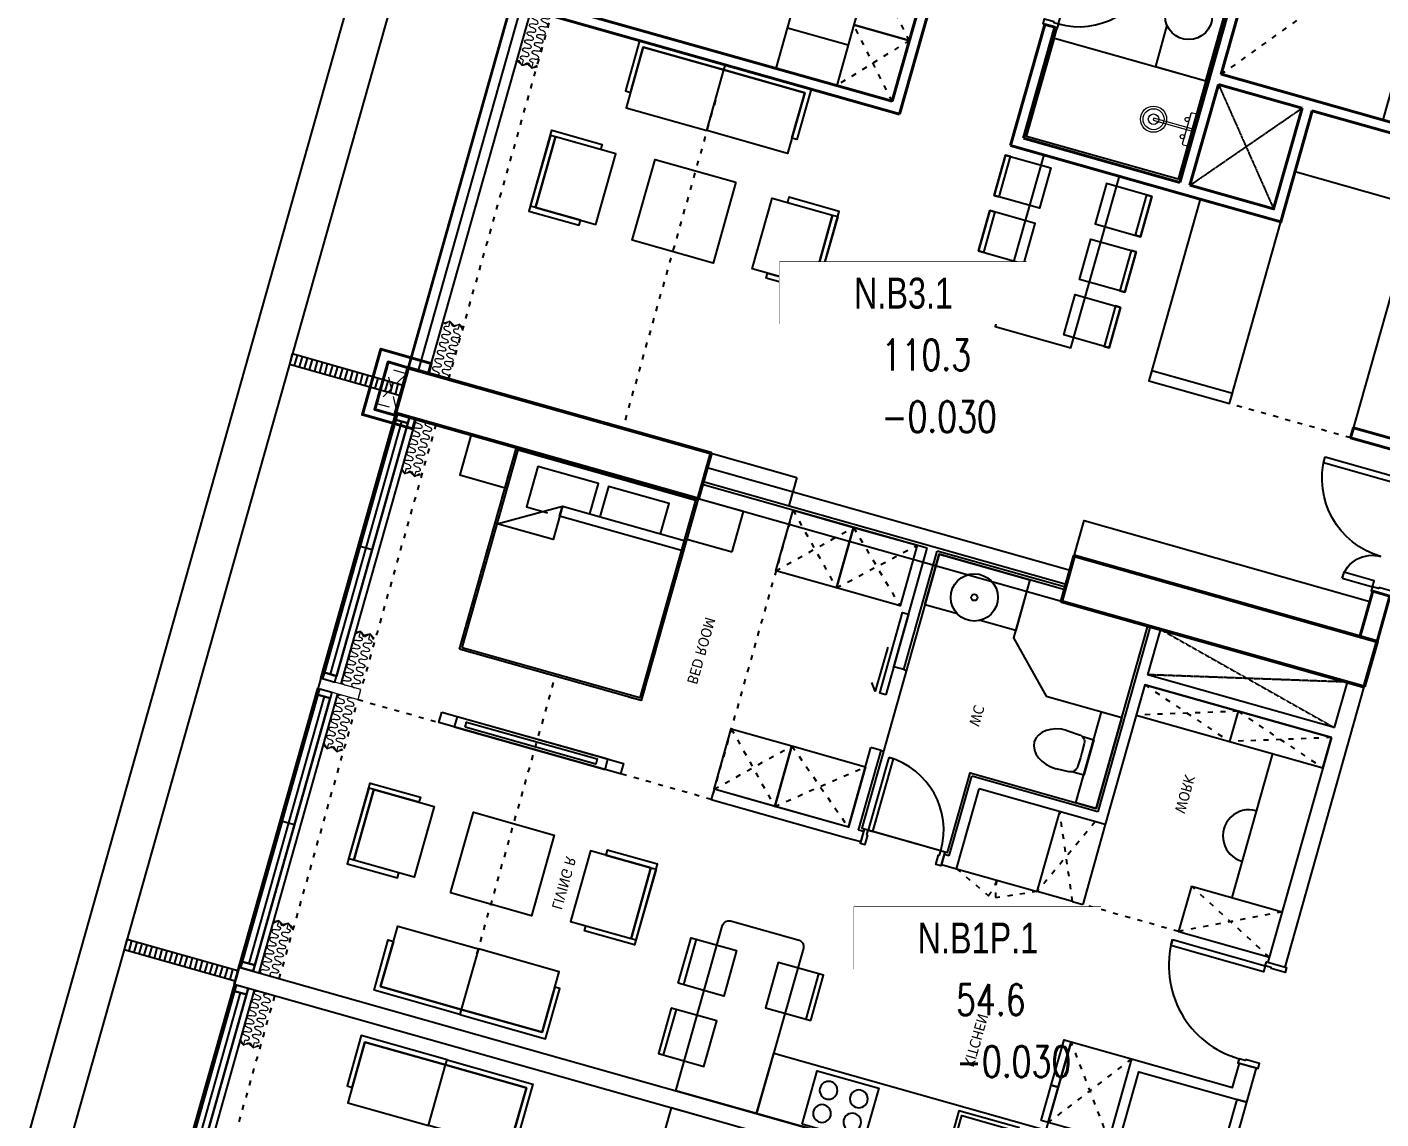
# Model space of a CAD drawing. Header units: millimetres. Extents: x -361679452 to 361242511, y -278557090 to 278849308.
# Drawn here: x -47160 to -34249, y 141541 to 151950 of the extents above; entities that cross this region are included whole.
import ezdxf
from ezdxf.enums import TextEntityAlignment as Align
from ezdxf.xclip import XClip

# ---------------------------------------------------------------- set-up
doc = ezdxf.new("R2010")
doc.units = ezdxf.units.MM
doc.header["$MEASUREMENT"] = 0
doc.header["$XCLIPFRAME"] = 0
doc.set_wipeout_variables(frame=1)
for name, pattern in [('220126_HDN_HBA typical plan$0$HIDDEN', [0.375, 0.25, -0.125]), ('ACAD_ISO03W100', [30, 12, -18]), ('HIDDEN', [0.375, 0.25, -0.125]), ('Xref_ST_MBDV Cot vach 30.7.2022$0$HIDDEN', [0.375, 0.25, -0.125])]:
    doc.linetypes.add(name, pattern=pattern)
for name, color, linetype in [('1VinaPVC-Text', 9, 'Continuous'), ('A-_FURN----_E-_N', 251, 'Continuous'), ('A-ANNO-ROOM', 50, 'Continuous'), ('A-WALL-FNSH', 11, 'Continuous'), ('IDEA - dim', 251, 'Continuous'), ('KT-Khuat', 9, 'HIDDEN'), ('KT-Net manh', 139, 'Continuous'), ('KT-Tuong', 1, 'Continuous'), ('Xref_NT1+NT2_MBDV Cot vach_220729$0$ccu12-Thay', 7, 'Continuous'), ('Xref_ST_MBDV Cot vach 30.7.2022$0$KT-Khuat', 9, 'Xref_ST_MBDV Cot vach 30.7.2022$0$HIDDEN')]:
    doc.layers.add(name, color=color, linetype=linetype)
for name, color, linetype, lineweight in [('A-NoiThat', 39, 'Continuous', 13), ('CIC36 net manh', 8, 'Continuous', 9), ('HBA-Partition', 4, 'Continuous', 13), ('KT-Chuviet', 255, 'Continuous', 15), ('KT-lomo nuoc', 3, 'HIDDEN', 5), ('KT-Net cat', 1, 'Continuous', 40), ('KT-Net cot', 2, 'Continuous', 50), ('KT-Net thay', 7, 'Continuous', 15), ('KT-Net truc', 18, 'Continuous', 15)]:
    doc.layers.add(name, color=color, linetype=linetype, lineweight=lineweight)
doc.styles.add('220126_HDN_HBA typical plan$0$211210_HDN_HBA_TYPICAL PLAN CORE OPT 1$0$HBA-Text', font='GOTHIC.TTF')
doc.styles.add('font unicode ccu', font='arial.ttf')
doc.styles.add('ROMANS', font='ROMANS.SHX')
doc.styles.add('Tahoma', font='tahoma.ttf')

# ---------------------------------------------------------------- blocks, each defined once
blk = doc.blocks.new('dc')
for points in [[(-1100, -40), (-1110, -40), (-1110, -100), (-1150, -100), (-1150, 100), (-1100, 100)], [(-50, -40), (-40, -40), (-40, -100), (0, -100), (0, 100), (-50, 100)], [(-1109.999999999985, -400), (-1109.999999999985, -100), (-1049.999999999985, -100), (-1049.999999999985, -400)], [(-39.99999999998545, -869.9999999999709), (-39.99999999998545, -99.9999999999709), (-99.99999999998545, -99.9999999999709), (-99.99999999998545, -869.9999999999709)]]:
    blk.add_lwpolyline(points, close=True)
for centre, radius, start, end in [((-1110.000000000029, -99.9999999999709), 300.0000000000291, 270, 0), ((-40.0000000000291, -100.0000000000873), 769.9999999999345, 180, 270)]:
    blk.add_arc(centre, radius, start, end)
blk = doc.blocks.new('d800')
blk.add_line((760, 70), (40, 70))
for points in [[(40, 790), (40, 70), (85, 70), (85, 790)], [(50, 25), (40, 25), (40, 70), (0, 70), (0, -70), (50, -70)], [(750, 25), (760, 25), (760, 70), (800, 70), (800, -70), (750, -70)]]:
    blk.add_lwpolyline(points, close=True)
blk.add_arc((40, 70), 720, 0, 90)
blk = doc.blocks.new('A$C2A980E36')
at = {"ltscale": 0.5}
blk.add_lwpolyline([(-10, 0), (10, 0), (10, 400), (-10, 400)], close=True, dxfattribs=at)
blk.add_lwpolyline([(160, 60), (160, 30, -0.4142135623730916), (150, 20), (-150, 20, -0.4142135623730987), (-160, 30), (-160, 60.00000000000728, -0.414213562373095), (-150, 70.00000000000728), (150, 70, -0.4142135623730915)], format="xyb", close=True, dxfattribs=at)
for centre, radius in [((0, 400), 125), ((0, 400), 100), ((0, 400), 50), ((-85, 90.00000000000728), 20), ((85, 90), 20)]:
    blk.add_circle(centre, radius, dxfattribs=at)
blk = doc.blocks.new('*U53')
at = {"linetype": 'Continuous'}
for points in [[(-375.0000000000002, -849.9999999962746), (374.9999999999998, -849.9999999962748), (375.0000000000002, 850.0000000037252), (-374.9999999999998, 850.0000000037254)], [(-724.9999999999999, 750.0000000037254), (-274.9999999999999, 750.0000000037253), (-274.9999999999999, 350.0000000037253), (-724.9999999999999, 350.0000000037254)], [(-724.9999999999999, 350.0000000037254), (-674.9999999999999, 350.0000000037254), (-674.9999999999999, 750.0000000037254), (-724.9999999999999, 750.0000000037254)], [(725.0000000000001, 750.0000000037252), (275.0000000000001, 750.0000000037253), (275.0000000000001, 350.0000000037252), (725.0000000000001, 350.0000000037252)], [(725.0000000000001, 350.0000000037252), (675.0000000000001, 350.0000000037252), (675.0000000000001, 750.0000000037252), (725.0000000000001, 750.0000000037252)], [(-725, 200.0000000037254), (-274.9999999999999, 200.0000000037253), (-275.0000000000001, -199.9999999962747), (-725, -199.9999999962746)], [(-725, -199.9999999962746), (-675, -199.9999999962746), (-675, 200.0000000037254), (-725, 200.0000000037254)], [(725, 200.0000000037251), (275.0000000000001, 200.0000000037252), (274.9999999999999, -199.9999999962748), (725, -199.9999999962749)], [(725, -199.9999999962749), (675, -199.9999999962748), (675, 200.0000000037252), (725, 200.0000000037251)], [(-725.0000000000001, -749.9999999962746), (-275.0000000000001, -749.9999999962747), (-275.0000000000001, -349.9999999962747), (-725.0000000000001, -349.9999999962746)], [(-725.0000000000001, -349.9999999962746), (-675.0000000000001, -349.9999999962746), (-675.0000000000001, -749.9999999962746), (-725.0000000000001, -749.9999999962746)], [(724.9999999999999, -749.9999999962748), (274.9999999999999, -749.9999999962747), (274.9999999999999, -349.9999999962748), (724.9999999999999, -349.9999999962748)], [(724.9999999999999, -349.9999999962748), (674.9999999999999, -349.9999999962748), (674.9999999999999, -749.9999999962748), (724.9999999999999, -749.9999999962748)]]:
    blk.add_lwpolyline(points, close=True, dxfattribs=at)
blk = doc.blocks.new('*U57')
for points in [[(396.7561588253833, -484.1490495130481), (464.3337632049024, -466.3349522090732), (394.4481821902239, -466.0516779393653)], [(482.6951045578201, -398.9039813853606), (464.6170375002125, -396.4493711387506), (464.3337632049024, -466.3349522090732)]]:
    blk.add_hatch(color=256).paths.add_polyline_path(points)
blk.add_line((464.3337632049024, -466.3349522090732), (416.9273155568029, -418.7598943406972))
for points in [[(396.7561588253833, -484.1490495130481), (464.3337632049024, -466.3349522090732), (394.4481821902239, -466.0516779393653)], [(482.6951045578201, -398.9039813853606), (464.6170375002125, -396.4493711387506), (464.3337632049024, -466.3349522090732)]]:
    blk.add_lwpolyline(points, close=True)
for centre in [(16.76743755071067, -17.17677016190672), (85.71403000141326, -87.65612936302188), (155.3043908096025, -157.4940017787478), (224.8947516177918, -227.3318741944736), (294.485112425981, -297.1697466101995), (364.0754732341703, -367.0076190259254)]:
    blk.add_ellipse(centre, major_axis=(34.52187991841241, 31.95056764796491), ratio=0.5238875827070036, start_param=4.731720461219403, end_param=7.873313114809197)
at = {"extrusion": (0, 0, -1)}
for centre in [(51.5728287498025, -52.1059534814385), (120.5194212005051, -122.5853126825537), (190.1097820086943, -192.4231850982796), (259.7001428168836, -262.2610575140054), (329.2905036250728, -332.0989299297313), (398.8808644332621, -401.9368023454572)]:
    blk.add_ellipse(centre, major_axis=(-32.07293168385898, -34.4082260416161), ratio=0.5238875826554585, start_param=4.731720461217387, end_param=7.87331311480718, dxfattribs=at)
blk = doc.blocks.new('32')
at = {"layer": 'A-_FURN----_E-_N', "linetype": 'Continuous'}
for points in [[(-2949.999243296785, 3050.735863824186), (-2949.999243296872, 3498.740897889322), (-2249.99924329693, 3498.740897889526), (-2249.999243296872, 3548.740897889526), (-2999.99924329693, 3548.740897889322), (-2999.999243296726, 3050.735863824215)], [(-2249.999243296785, 3050.735863824419), (-2249.99924329693, 3498.740897889526), (-2949.999243296872, 3498.740897889322), (-2949.999243297105, 3548.740897889322), (-2199.999243296872, 3548.740897889555), (-2199.999243296785, 3050.735863824448)], [(-2249.99924329693, 3498.740897889526), (-2249.999243296726, 2898.740897889496), (-2949.999243296785, 2898.740897889293), (-2949.999243296872, 3498.740897889322)], [(-3551.994209231823, 2924.996997976108), (-3999.999243296726, 2924.996997976021), (-3999.999243296494, 2124.996997975963), (-4049.999243296465, 2124.996997975904), (-4049.999243296814, 2974.996997975992), (-3551.994209231852, 2974.996997976137)], [(-3999.999243296726, 2924.996997976021), (-3399.999243296901, 2924.996997976137), (-3399.999243296494, 2124.996997976166), (-3999.999243296494, 2124.996997975963)], [(-2999.999243296639, 2524.996997976225), (-2199.999243296581, 2524.996997976516), (-2199.999243296348, 1724.996997976486), (-2999.999243296319, 1724.996997976283)], [(-3551.994209231387, 1324.996997976108), (-3999.999243296144, 1324.996997975963), (-3999.999243296494, 2124.996997975963), (-4049.999243296465, 2124.996997975904), (-4049.999243296232, 1274.996997975933), (-3551.994209231416, 1274.996997976079)], [(-3999.999243296144, 1324.996997975963), (-3399.999243296261, 1324.996997976166), (-3399.999243296494, 2124.996997976166), (-3999.999243296494, 2124.996997975963)], [(-2249.999243296086, 751.2530980635347), (-2249.999243296261, 1351.253098063447), (-2949.999243296232, 1351.253098063273), (-2949.999243296028, 751.2530980632437)], [(-2949.999243296203, 1199.258132128351), (-2949.999243296028, 751.2530980632437), (-2249.999243296086, 751.2530980635347), (-2249.999243296057, 701.2530980634765), (-2999.999243296115, 701.2530980632437), (-2999.99924329629, 1199.258132128321)], [(-2249.999243296232, 1199.258132128583), (-2249.999243296086, 751.2530980635347), (-2949.999243296028, 751.2530980632437), (-2949.999243296057, 701.2530980632437), (-2199.999243296086, 701.2530980634765), (-2199.999243296261, 1199.258132128612)]]:
    blk.add_lwpolyline(points, close=True, dxfattribs=at)
at = {"layer": 'IDEA - dim'}
for p, q in [((-4149.999243296494, 3749.999347553254), (-4149.999243296552, 3199.99830142186)), ((-449.9996216861327, 3849.99780450949), (-170.0000000000291, 3849.99780450949)), ((-449.9996216861327, 2999.999943248855), (-449.9996216861327, 3849.99780450949)), ((-6149.999243296435, 3199.999347553923), (-4149.999243296581, 3199.99830142186)), ((-4549.999243296406, 3199.99913832733), (-4549.999243296435, 2599.99913832733)), ((-4149.999243296523, 2599.999347553661), (-6149.999243296581, 2599.998301422063)), ((-450.0000225873227, 399.9999999998399), (-450.0000225873519, -3.637978807091713e-10)), ((-449.9998221368151, 199.9999999999563), (-4049.999243296465, 199.9961914403102)), ((-449.9997219115176, 99.99999999998545), (-7793.793696581051, 99.99263966285798)), ((-449.9996216862201, 7.275957614183426e-11), (-7793.793596355579, -0.007360337083810009))]:
    blk.add_line(p, q, dxfattribs=at)
for points in [[(-2249.999243296581, 9429.997420653308), (-5149.999243296494, 9429.997420653453), (-5149.999243296523, 7629.998889983239), (-4549.99822696617, 7629.998889983239), (-4549.998957006101, 8829.99742065322), (-2249.99924329661, 8829.997420653104)], [(-449.9992432965519, 9429.997420653483), (-449.9992432964355, 6599.99994324187), (-799.9992432965519, 6599.999943241841), (-799.9992432965228, 9429.997420653424)], [(-7249.999243296465, 6699.997864108896), (-7249.999243296523, 8299.997864108838), (-5249.999243296494, 8299.99786410878), (-5249.999243296552, 6699.998842267712)], [(-2249.999243296668, 7629.998889983181), (-4049.999243296581, 7629.998889983297), (-4049.999243296465, 6829.999390990837), (-2249.999243296697, 6829.99939099075)], [(-2249.999243296639, 6829.999390990692), (-2249.999243296668, 7629.998889983181), (-2349.999243296668, 7629.998889983181), (-2349.99924329661, 6829.999390990721)], [(-7.367634680122137e-08, 6599.99994324187), (-1.455191522836685e-11, 2999.999943248884), (-170.0000000000437, 2999.999943248884), (-170.0000000002037, 6599.999943241899)], [(-4174.99924329629, 6574.999943241812), (-4174.999243296406, 5074.999347553516), (-5149.999243296523, 5074.999347553457), (-5149.999243296465, 6574.999943241753)], [(-4749.999243296668, 3199.998301428641), (-4749.999243296377, 3749.999347560093), (-5349.999243296406, 3749.999347566874), (-5349.999243298531, 3199.998301435975), (-4749.999243296668, 3199.998301428641)], [(-4149.999243296581, 3199.99830142186), (-4149.999243296494, 3749.999347553254), (-4749.999243296377, 3749.999347560122), (-4749.999243298415, 3199.998301429165), (-4149.999243296581, 3199.99830142186)]]:
    blk.add_lwpolyline(points, close=True, dxfattribs=at)
for points in [[(-6049.999243296348, 4949.998353728603), (-6049.999243296377, 5074.999347553603), (-7124.999243296494, 5074.999347553661), (-7124.999243296581, 6574.999943241812), (-4174.99924329629, 6574.999943241812), (-4174.999243296377, 5074.999347553545), (-5249.999243296435, 5074.999347553574), (-5249.999243296552, 4949.998772181236)], [(-5558.577887056759, 6074.999943191171), (-5149.999243296406, 6074.999943180665), (-5149.999243279439, 6574.999943180606), (-6224.999243296552, 6574.999943211253), (-6224.999243313519, 6074.999943211282), (-5841.420599531513, 6074.999943200746)]]:
    blk.add_lwpolyline(points, dxfattribs=at)
blk.add_circle((-5699.999243288024, 6249.999943195944), 224.9999999999997, dxfattribs=at)
at = {"layer": 'KT-Net cat'}
for p, q in [((-5249.999243296435, 9429.997420653483), (-5249.999243296465, 6699.996824542395)), ((-5149.999243296435, 9429.997420653483), (-5149.999243296494, 7629.998889983297)), ((-5149.999243296465, 7529.998889983297), (-5149.999243296465, 6699.996824542366)), ((-4049.999243296406, 6829.999390990954), (-4049.99924329629, 4949.999399860171)), ((-5249.999243296552, 6699.998842267712), (-7249.999243296465, 6699.997864108896)), ((-4149.999243296377, 6599.999943241724), (-7149.99924329661, 6599.999943241797)), ((-4149.999243296406, 6699.999319418377), (-5149.999243296494, 6699.998889982773)), ((-4149.999243296348, 6599.999943241724), (-4149.999243296406, 5049.999347553603)), ((-5249.99924329661, 4949.998772181236), (-5249.999295603178, 5049.998772181178)), ((-4149.999243296406, 5049.999347553603), (-5249.999243296406, 5049.998772181207)), ((-4049.99924329629, 4949.999399860171), (-5249.999243296552, 4949.998772181236)), ((-6199.999243296523, 3849.997804509578), (-4049.999243296581, 3849.997804509549)), ((-4149.999243296435, 3749.99934755369), (-6199.999243296639, 3749.998275268837)), ((-4149.999243296435, 3749.99934755369), (-4149.999243296435, 99.99629166563682)), ((-4049.999243296581, 3849.997804509549), (-4049.999243296494, 99.99639189087611))]:
    blk.add_line(p, q, dxfattribs=at)
for points in [[(-899.9992432965228, 9429.997420653512), (-449.9992432965519, 9429.997420653483), (-449.9992432966101, 9599.997420653483), (-899.9992432966683, 9599.997420653483), (-899.9992432965228, 9429.997420653512)], [(-4049.999243296435, 6829.999390990924), (-4049.999243296465, 7629.998889983326), (-5149.999243296494, 7629.998889983297)], [(-4149.999243296406, 6699.999390990954), (-4149.999243296435, 7529.998889983326), (-5149.999243296435, 7529.998889983297)]]:
    blk.add_lwpolyline(points, dxfattribs=at)
blk.add_lwpolyline([(-2249.99924329661, 8829.997420653133), (-2249.999243296581, 9429.997420653395), (-2349.999243296552, 9429.99742065338), (-2349.999243296552, 8829.997420653133)], close=True, dxfattribs=at)
at = {"layer": 'KT-Net cot'}
for points in [[(-7.358903530985117e-08, 9599.99994324187), (-449.9992432966101, 9599.99994324187), (-449.9992432964937, 6599.999943241928), (-7.363269105553627e-08, 6599.999943241928)], [(-1.455191522836685e-11, 2999.999943248884), (-449.9996216861036, 2999.999943248913), (-449.9996216861327, 0), (0, 1.455191522836685e-11)]]:
    blk.add_lwpolyline(points, close=True, dxfattribs=at)
at = {"layer": 'KT-Net manh', "linetype": 'ACAD_ISO03W100', "ltscale": 4}
for p, q in [((-2249.99924329661, 8829.997420653104), (-2249.999243296639, 7629.998889983122)), ((-4749.999243296494, 3749.999347560108), (-5349.999243298531, 3199.998301435975)), ((-4149.999243296494, 3749.999347553254), (-4749.999243298385, 3199.998301429107)), ((-4749.999243296377, 3749.999347560093), (-4149.999243296697, 3199.998301421801)), ((-3699.999243296494, 2124.99699797605), (-449.9996216861327, 2124.996997976021)), ((-450.0000225873227, 399.9999999998399), (-4049.99944374703, 399.9961914401938))]:
    blk.add_line(p, q, dxfattribs=at)
blk.add_lwpolyline([(-7249.999243296581, 8299.99786410881), (-5249.999243296552, 6699.998842267683)], dxfattribs=at)
at = {"layer": 'Xref_ST_MBDV Cot vach 30.7.2022$0$KT-Khuat', "linetype": 'Xref_ST_MBDV Cot vach 30.7.2022$0$HIDDEN'}
for p, q in [((-5149.999243296494, 6699.998889982773), (-4149.999243296435, 7529.998889983326)), ((-4149.999243296406, 6699.999319418377), (-5149.999243296435, 7529.998889983297))]:
    blk.add_line(p, q, dxfattribs=at)
at = {"layer": 'A-_FURN----_E-_N', "xscale": -0.9999999999999992, "rotation": 359.9999999999764}
blk.add_blockref('dc', (-2049.999243296523, 9514.997391395154), dxfattribs=at)
at = {"layer": 'A-_FURN----_E-_N', "linetype": 'Continuous', "rotation": 270}
blk.add_blockref('*U53', (-3199.999243300161, 5654.99939099107), dxfattribs=at)
at = {"layer": 'A-_FURN----_E-_N', "linetype": 'Continuous'}
blk.add_blockref('d800', (-6049.999243296494, 5004.999347553603), dxfattribs=at)
at = {"layer": 'A-NoiThat', "rotation": 180.0000000019398}
blk.add_blockref('A$C2A980E36', (-4662.499243297076, 6594.999943241783), dxfattribs=at)
at = {"layer": 'CIC36 net manh', "color": 8}
for p, xscale, yscale, zscale, rotation in [((-4049.470972607363, 356.2833697866445), 0.8100000000112597, 0.8100000000112597, 0.8100000000112597, 45.12320120591075), ((-4049.253258272147, 261.329743299706), 0.8100000000112597, 0.8100000000112597, 0.8100000000112597, 45.12320120591075), ((-450.7462080620899, 261.3297432995896), -0.8100000000112602, 0.8100000000112612, 0.8100000000112602, 314.8767987940864), ((-450.5284937269025, 356.2833697865281), -0.8100000000112602, 0.8100000000112612, 0.8100000000112602, 314.8767987940864)]:
    blk.add_blockref('*U57', p, dxfattribs=dict(at, xscale=xscale, yscale=yscale, zscale=zscale, rotation=rotation))
blk = doc.blocks.new('*U54')
at = {"ltscale": 5}
blk.add_lwpolyline([(305, -530), (305, -1.13686837721616e-13), (-305, 0), (-305, -530)], close=True, dxfattribs=at)
for centre in [(-150, -150), (150, -150.0000000000001), (-150, -380), (150, -380)]:
    blk.add_circle(centre, 85, dxfattribs=at)
blk = doc.blocks.new('*U56')
at = {"layer": 'A-_FURN----_E-_N', "linetype": 'Continuous'}
for points in [[(-899.9999999999709, 600), (-899.9999999999709, 1000), (-1349.999999999971, 1000), (-1349.999999999971, 600)], [(-900.0000000000291, -1000), (-900.0000000000291, 1000), (900.0000000000291, 1000), (900.0000000000291, -1000)], [(-880.0000000000291, -980), (-880.0000000000291, 980), (880.0000000000291, 980), (880.0000000000291, -980)], [(1350.000000000029, 600), (1350.000000000029, 1000), (900.0000000000291, 1000), (900.0000000000291, 600)]]:
    blk.add_lwpolyline(points, close=True, dxfattribs=at)
at = {"layer": 'A-_FURN----_E-_N', "linetype": '220126_HDN_HBA typical plan$0$HIDDEN', "ltscale": 500}
blk.add_lwpolyline([(-900.0000000000291, -1000), (-900.0000000000291, 1000), (900.0000000000291, 1000), (900.0000000000291, -1000)], close=True, dxfattribs=at)
at = {"layer": 'A-_FURN----_E-_N', "linetype": 'Continuous'}
for points in [[(-54.9999999999709, 580), (-54.9999999999709, 880), (-655.605454891891, 880), (-655.605454891891, 480), (-448.1151331290312, 480)], [(645.6054548844986, 580), (645.6054548844986, 880), (45.0000000000291, 880), (45.0000000000291, 580)], [(-880.0000000000291, 248.6659454330802), (-326.2632651105232, 580), (880.0000000000291, 580), (880.0000000000291, 480), (-326.2632651105232, 480), (-326.2632651105232, 580), (-326.2632651105232, 248.6659454330802), (-880.0000000000291, 248.6659454330802)]]:
    blk.add_lwpolyline(points, dxfattribs=at)
blk = doc.blocks.new('*U55')
at = {"ltscale": 5}
for points in [[(-300, -450), (300, -450), (300, 0), (-300, 0)], [(-261, -65), (261, -65), (261, -415), (-261, -415)], [(-15, -20), (15, -20), (15, -270), (-15, -270)]]:
    blk.add_lwpolyline(points, close=True, dxfattribs=at)
blk = doc.blocks.new('220126_HDN_HBA typical plan$0$210902_YS plan 330pm ver13$0$TOTO-WC-CW822J')
at = {"color": 0}
blk.add_lwpolyline([(-177.2072506700642, -119.1915361834399), (-175, 0), (175, 0), (177.2072506700642, -119.1915361836145)], dxfattribs=at)
blk.add_lwpolyline([(-190, -270), (-183.3947591906181, -144.5004246227618, -0.3908696114996718), (-115.4352058441145, -78.20653349565691), (-27.76706723973621, -75.77130742336158, -0.01388621073825284), (27.76706724101678, -75.77130742336158), (115.4352058439981, -78.20653349565691, -0.3908696114996718), (183.3947591905016, -144.5004246227618), (190, -270)], format="xyb", dxfattribs=at)
blk.add_ellipse((0, -270), major_axis=(0, -270), ratio=0.7037037037037037, start_param=4.71238898038469, end_param=7.853981633974483, dxfattribs=at)
blk = doc.blocks.new('29')
at = {"layer": 'A-_FURN----_E-_N', "linetype": 'Continuous'}
for points in [[(5040.000000001848, 8430.000056818448), (5040.000000008615, 7830.000056819481), (4240.000000008542, 7830.000056809993), (4239.999999999956, 8430.000056809557)], [(4690.000000008498, 7830.000056815057), (4690.000000009313, 7760.000056815465), (4240.000000009473, 7760.000056810022), (4240.000000008542, 7830.000056809993)], [(5040.000000008615, 7830.000056819481), (5040.000000011147, 7760.000056818899), (4690.000000009313, 7760.000056815465), (4690.000000008498, 7830.000056815057)]]:
    blk.add_lwpolyline(points, close=True, dxfattribs=at)
at = {"layer": 'A-WALL-FNSH', "color": 5}
for points in [[(284.9998109154985, 20.00005674602289), (284.9998109141743, 140.0000567465177), (224.9998109160806, 140.0000567463139), (224.9998109155276, 20.00005674584827)], [(2789.999810914174, 140.0000567753596), (284.9998109141743, 140.0000567465177), (284.9998109154985, 20.00005674602289), (2789.999810913738, 20.0000567749521)], [(1537.499810912341, 140.0000567614188), (2789.999810914174, 140.0000567753596), (2789.999810914989, 80.00005677538866), (1537.499810912981, 80.00005676095316)], [(2849.999810915528, 20.00005677652371), (2849.999810916022, 140.0000567765092), (2789.999810914174, 140.0000567753596), (2789.999810913738, 20.0000567749521)], [(2949.999810913621, 20.00005677716399), (2949.999810914262, 140.0000567776005), (3009.999810916081, 140.0000567778334), (3009.999810915513, 20.00005677736772)], [(3009.999810916081, 140.0000567778334), (5655.000000002881, 140.0000568066753), (5655.000000004438, 20.00005680623872), (3009.999810915513, 20.00005677736772)], [(4262.499810915993, 140.0000567922398), (3009.999810916081, 140.0000567778334), (3009.999810914887, 80.00005677786248), (4262.499810916692, 80.00005679180322)], [(5655.000000004438, 20.00005680623872), (5655.000000002881, 140.0000568066753), (5715.000000002867, 140.000056806879), (5715.000000002343, 20.00005680690811)], [(5944.999999995794, 20.00005680623872), (5944.999999997191, 140.0000568066898), (5884.999999997352, 140.0000568069081), (5884.999999997803, 20.00005680690811)], [(8590.000189083963, 140.0000567779207), (5944.999999997191, 140.0000568066898), (5944.999999995794, 20.00005680623872), (8590.000189084589, 20.00005677742593)], [(1537.499810912981, 80.00005676095316), (284.9998109148291, 80.00005674698332), (284.9998109154985, 20.00005674602289), (1537.49981091368, 20.00005676138971)], [(4262.499810916692, 80.00005679180322), (5655.00000000358, 80.00005680623872), (5655.000000004438, 20.00005680623872), (4262.499810917419, 20.00005679180322)], [(7337.500189083381, 80.00005679183232), (5944.99999999658, 80.00005680623872), (5944.999999995794, 20.00005680623872), (7337.500189082653, 20.00005679180322)]]:
    blk.add_lwpolyline(points, close=True, dxfattribs=at)
for points in [[(224.9998109160806, 140.0000567463139), (2789.999810914174, 140.0000567753596)], [(5715.000000002867, 140.000056806879), (3009.999810916081, 140.0000567778334)], [(5884.999999997352, 140.0000568069081), (8590.000189083963, 140.0000567779207)]]:
    blk.add_lwpolyline(points, dxfattribs=at)
at = {"layer": 'HBA-Partition'}
blk.add_lwpolyline([(2949.999810911249, 400.0000567966927), (2849.999810911249, 400.0000567960669), (2849.99981091576, 5.679558671545237e-05), (2949.999810913869, 5.679625610355288e-05)], close=True, dxfattribs=at)
at = {"layer": 'IDEA - dim'}
for p, q in [((224.9998108107393, 9430.000056765872), (224.9998108068539, 9600.000056758421)), ((2499.999807775224, 8530.000054028016), (2499.999807122513, 9430.00005679029)), ((2949.999807684071, 8530.000054032556), (2949.999807122527, 9430.000056796256)), ((1074.999810814319, 8930.000056774894), (2499.999807122585, 8930.00005679029)), ((2499.999811467016, 8530.000053646174), (2499.999807775239, 8530.000059840371)), ((2499.999807775224, 8530.000054028016), (2949.999807684071, 8530.000054032556)), ((774.9998108208965, 8505.000056771052), (1074.999810819209, 8505.000056774428)), ((2159.999810827561, 7580.000056783276), (2949.999810831156, 7580.000056792065)), ((2949.999810836045, 7480.000056796678), (2949.999810834925, 7580.000056791076)), ((2949.999810834241, 7480.000056796256), (2949.999810838111, 7130.000056795732)), ((85.00000000014552, 6600.00005675813), (85.00000001408625, 5330.000056763718)), ((1259.999810854526, 5330.000056776902), (1259.999810856054, 5355.000056776931)), ((2059.999810858164, 5330.000056786768), (2059.99981085617, 5355.000056786768)), ((224.0616604759998, 200.000056765406), (2849.999810913476, 200.0000567955867)), ((5715.000000002372, 200.0000568269461), (2949.999810913461, 200.000056796649)), ((5884.999999997963, 200.0000568269315), (8650.000189086684, 200.0000567967509)), ((224.06166047632, 5.676491127815098e-05), (2849.99981091576, 5.679558671545237e-05)), ((5715.000000004598, 5.682646587956697e-05), (2949.999810913869, 5.679625610355288e-05)), ((5884.999999995605, 5.682643677573651e-05), (8650.000189086219, 5.679634341504425e-05))]:
    blk.add_line(p, q, dxfattribs=at)
for points in [[(3049.99981080096, 9475.000056796925), (3039.999810802736, 9475.000056797682), (3039.999810801499, 9415.00005679675), (2999.999810803449, 9415.000056796416), (2999.999810801077, 9615.000056797304), (3049.999810801295, 9615.000056796925)], [(3949.999810802619, 9475.000056807388), (3959.999810802765, 9475.00005680752), (3959.999810803274, 9415.00005680752), (3999.999810803391, 9415.000056808392), (3999.999810801106, 9615.000056808422), (3949.999810799374, 9615.000056807403)], [(774.9998108086875, 9430.000056771052), (774.9998108313448, 7580.000056770645), (1074.999810829337, 7580.000056773933), (1074.999810808731, 9430.000056773497)], [(3039.999810811816, 8495.000056796402), (3039.999810801499, 9415.00005679675), (3099.99981080163, 9415.000056797042), (3099.999810813708, 8495.00005679697)], [(1134.999810372668, 7455.000056776029), (2034.999810832785, 7455.000056786535), (2034.999810833076, 7255.000056785604), (1134.999810374837, 7255.000056775549)], [(4721.629107365516, 5386.365962940254), (4271.629107363668, 5386.365962935204), (4271.629107370565, 4936.365962934753), (4721.629107370594, 4936.365962940676)], [(4721.629107365516, 5386.365962940254), (4271.629107363668, 5386.365962935204), (4271.629107366069, 5336.365962935175), (4721.629107366141, 5336.365962940254)], [(1539.424985118036, 5230.00005677958), (1539.424985118778, 5170.000056780133), (739.4249851185887, 5170.00005677111), (739.4249851197383, 5230.000056771096)], [(2249.999810871086, 4500.000056788413), (2249.999810863053, 5230.000056788456), (2849.999810861147, 5230.00005679515), (2849.999810871144, 4500.00005679515), (2249.999810871086, 4500.000056788413)], [(85.00000000708678, 4500.000056762816), (85, 5130.00005676283), (684.9999999999709, 5130.000056769539), (685.0000000089058, 4500.000056770441), (85.00000000331784, 4500.000056763776)], [(4721.629107380169, 4073.634150692713), (4271.629107380402, 4073.634150688216), (4271.629107375134, 4523.634150687227), (4721.629107375149, 4523.634150693179)], [(4968.370837746115, 4073.634150695478), (5418.370837746173, 4073.634150701386), (5418.370837739218, 4523.634150700935), (4968.370837739247, 4523.634150695943)], [(85.00000001004082, 3900.000056762845), (85.00000000331784, 4500.000056763776), (685.0000000089058, 4500.000056770441), (685.0000000139116, 3900.000056769568), (85.00000001004082, 3900.000056762845)], [(2249.999810875961, 3900.000056788427), (2249.999810871086, 4500.000056788413), (2849.999810871144, 4500.00005679515), (2849.999810877809, 3900.000056795601), (2249.999810875961, 3900.000056788427)], [(4721.629107380169, 4073.634150692713), (4271.629107380402, 4073.634150688216), (4271.62910737771, 4123.634150687707), (4721.629107379616, 4123.634150692218)], [(4968.370837746115, 4073.634150695478), (5418.370837746173, 4073.634150701386), (5418.370837743714, 4123.634150700454), (4968.3708377437, 4123.634150695478)], [(3734.322622144144, 3075.738922653181), (3734.322622139094, 3523.743956718026), (4434.322622137421, 3523.743956725884), (4434.322622136722, 3573.74395672635), (3684.322622136955, 3573.743956718463), (3684.322622144085, 3075.73892265257)], [(4434.322622142223, 3075.738922660486), (4434.322622137421, 3523.743956725884), (3734.322622139094, 3523.743956718026), (3734.322622136708, 3573.743956718492), (4484.322622136868, 3573.74395672734), (4484.322622142237, 3075.738922661476)], [(3734.322622139094, 3523.743956718026), (3734.322622144042, 2923.743956718041), (4434.322622143984, 2923.743956725812), (4434.322622137421, 3523.743956725884)], [(2849.999810904264, 1200.000056794641), (2849.999810884095, 3000.000056795572), (2949.999810886031, 3000.000056796722), (2949.999810906054, 1200.000056796751)], [(5076.994776818159, 2950.000056819961), (5524.999810883048, 2950.000056825418), (5524.999810893743, 2150.000056825447), (5574.999810891779, 2150.000056825476), (5574.999810884168, 3000.000056825505), (5076.994776819251, 3000.000056819976)], [(6523.005223182059, 2950.000056819947), (6075.000189117127, 2950.000056825433), (6075.000189106475, 2150.000056825418), (6025.000189108367, 2150.000056825476), (6025.000189115875, 3000.000056825505), (6523.005223180779, 3000.000056820034)], [(2949.999810884197, 2847.50005679678), (2849.999810886002, 2847.500056795616), (2849.999810902489, 1352.50005679467), (2949.999810900626, 1352.500056796256)], [(5524.999810883048, 2950.000056825418), (4924.999810884678, 2950.000056818259), (4924.999810893642, 2150.000056818229), (5524.999810893743, 2150.000056825447)], [(6075.000189117127, 2950.000056825433), (6675.000189115322, 2950.000056818317), (6675.000189106591, 2150.000056818288), (6075.000189106475, 2150.000056825418)], [(2924.999810901529, 1452.500056796052), (2874.999810899462, 1452.500056794932), (2874.999810883397, 2747.500056795412), (2924.9998108851, 2747.500056795994)], [(4484.322622158899, 1750.000056813835), (3684.322622158856, 1750.000056805395), (3684.322622149979, 2550.000056804914), (4484.322622149979, 2550.000056813835)], [(5524.999810900699, 1350.000056825418), (4924.999810900656, 1350.000056818739), (4924.999810893642, 2150.000056818229), (5524.999810893743, 2150.000056825447)], [(5076.994776835752, 1350.000056819976), (5524.999810900699, 1350.000056825418), (5524.999810893743, 2150.000056825447), (5574.999810891779, 2150.000056825476), (5574.999810901296, 1300.000056826058), (5076.994776836393, 1300.00005682047)], [(6523.005223164233, 1350.000056819932), (6075.00018909949, 1350.000056825418), (6075.000189106475, 2150.000056825418), (6025.000189108367, 2150.000056825476), (6025.000189098821, 1300.000056825971), (6523.005223163753, 1300.0000568205)], [(6075.00018909949, 1350.000056825418), (6675.00018909949, 1350.000056818782), (6675.000189106591, 2150.000056818288), (6075.000189106475, 2150.000056825418)], [(3734.322622167892, 776.2561568914534), (3734.322622161228, 1376.256156892414), (4434.322622161271, 1376.256156900214), (4434.322622169857, 776.2561568992824)], [(3734.32262216293, 1224.261190957754), (3734.322622167892, 776.2561568914534), (4434.322622169857, 776.2561568992824), (4434.322622168533, 726.2561568997771), (3684.322622172156, 726.2561568918318), (3684.322622164735, 1224.261190957186)], [(4434.322622162887, 1224.261190965524), (4434.322622169857, 776.2561568992824), (3734.322622167892, 776.2561568914534), (3734.322622170352, 726.2561568919482), (4484.322622170293, 726.2561569007812), (4484.322622164735, 1224.261190966135)]]:
    blk.add_lwpolyline(points, close=True, dxfattribs=at)
for points in [[(5040.000000002037, 8430.000056818433), (5715.000000000044, 8430.000056825957), (5715.000000038664, 5130.000056826932), (5115.000000038781, 5130.000056820252), (5115.000000006781, 7830.000056819801), (4240.000000008542, 7830.000056809993), (4239.999999999956, 8430.000056809557)], [(109.9999999998836, 6600.000056757955), (110.0000000139844, 5355.00005676302), (2824.999810859721, 5355.00005679483), (2824.999810850306, 6205.000056795267), (2034.999810846522, 6205.000056786012), (2034.999810832785, 7455.000056786535), (224.999810832669, 7455.000056765857)], [(110.0000000000873, 6600.000056759804), (110.0000000038999, 6255.000056304343), (684.9998103859543, 6255.000056310935), (1134.999810380992, 6705.000056315912), (1134.999810372668, 7455.000056776029), (224.999810832669, 7455.000056765857)], [(2949.999810849054, 6330.00005679579), (2949.999810839901, 7130.000056796722), (2159.999810836249, 7130.000056786957)], [(609.9999980005377, 5677.750335153323), (609.999998004103, 5355.000056762365), (110.0000000139989, 5355.000056757286), (110.0000000037835, 6255.000056298537), (609.9999979939894, 6255.000056303659), (609.999997999781, 5902.249778372367)], [(1096.105830873435, 5123.860164589089), (1530.596545456894, 5123.86016459344), (1461.494707280537, 5069.985793718297)]]:
    blk.add_lwpolyline(points, dxfattribs=at)
for points in [[(5715.000000004497, 4330.000056827805), (4075.000000008193, 4330.000056809498, -0.414213562373095), (4015.000000007683, 4390.000056808378), (4015.000000000102, 5070.000056809353, -0.414213562373095), (4074.999999997395, 5130.000056809469), (5714.999999995634, 5130.000056827805)], [(5884.999999995503, 4330.000056827805), (7524.999999991836, 4330.000056809557, 0.414213562373095), (7584.999999992651, 4390.000056808422), (7585.000000000044, 5070.000056809382, 0.414213562373095), (7525.000000002547, 5130.000056809484), (5885.000000004453, 5130.000056827746)]]:
    blk.add_lwpolyline(points, format="xyb", close=True, dxfattribs=at)
for radius in [224.9999999999996, 29.99999999999995]:
    blk.add_circle((414.9999980047578, 5790.000056760604), radius, dxfattribs=at)
for centre, radius, start in [((3039.999810801499, 9415.00005679675), 919.9999999999985, 270.0000000008338), ((1891.316026420682, 8930.000056784527), 249.9999999999996, 180.0000000016675)]:
    blk.add_arc(centre, radius, start, 1.667526652835144e-09, dxfattribs=at)
at = {"layer": 'KT-Khuat', "ltscale": 5}
for p, q in [((224.999810813737, 7580.00005677859), (674.9986411617429, 9430.00005677501)), ((224.9998108342115, 9430.000056780482), (674.999077032684, 7580.000056774079))]:
    blk.add_line(p, q, dxfattribs=at)
at = {"layer": 'KT-Net cot'}
for points in [[(224.9998108070286, 9600.000056757926), (-224.9998108044965, 9600.000056757985), (-224.9998108044674, 6599.999999999985), (224.9998108068685, 6599.999999999927)], [(-224.9998108057771, 3000.000056758028), (224.9998108059372, 3000.000056758028), (224.9998108059517, 1.455191522836685e-11), (-224.9998108057771, 0)]]:
    blk.add_lwpolyline(points, close=True, dxfattribs=at)
at = {"layer": 'KT-Net manh', "linetype": 'ACAD_ISO03W100', "ltscale": 4}
for p, q in [((774.9998108264554, 8505.000056771052), (1074.999810814479, 9430.000056773526)), ((774.9998108142463, 9430.000056771052), (1074.999810824622, 8505.0000567744)), ((2499.999807120927, 9430.000056719073), (2949.999807652232, 8530.000054032527)), ((2949.999807122527, 9430.000056796256), (2499.999807775224, 8530.000054028016)), ((2949.999807684071, 8530.000054032556), (2949.999807694534, 7580.00005679579)), ((774.9998108368018, 7580.000056770557), (1074.999810824622, 8505.0000567744)), ((774.9998108264554, 8505.000056771052), (1074.999810834939, 7580.00005677389)), ((5040.000000001848, 8430.000056818448), (4240.000000008542, 7830.000056809993)), ((4239.999999999956, 8430.000056809557), (5040.000000008615, 7830.000056819481)), ((2949.999810834241, 7480.000056796256), (2159.999810836249, 7130.000056786957)), ((2159.999810830544, 7480.000056786957), (2949.999810839901, 7130.000056796722)), ((2949.999810839901, 7130.000056796722), (3115.125113067508, 6765.673781921141)), ((2949.999810849054, 6330.00005679579), (3115.125113068425, 6694.32633167693)), ((2249.999810871086, 4500.000056788413), (2849.999810861147, 5230.00005679515)), ((2849.999810871144, 4500.00005679515), (2249.999810863053, 5230.000056788456)), ((85.00000000708678, 4500.000056762816), (684.9999999999709, 5130.000056769539)), ((685.0000000089058, 4500.000056770441), (85, 5130.00005676283)), ((85.00000001004082, 3900.000056762845), (685.0000000089058, 4500.000056770441)), ((685.0000000139116, 3900.000056769568), (85.00000000331784, 4500.000056763776)), ((2249.999810875961, 3900.000056788427), (2849.999810871144, 4500.00005679515)), ((2849.999810877809, 3900.000056795601), (2249.999810871086, 4500.000056788413)), ((200.0000000176369, 3900.000056764155), (2949.999810875932, 3900.000056796227)), ((2949.999810875932, 3900.000056796227), (2949.999810886031, 3000.000056796722)), ((4974.99981089175, 2150.000056818317), (2224.999810893583, 2150.000056788136)), ((2949.999810916779, 400.0000567966927), (2949.999810906054, 1200.000056796751)), ((224.0616604736861, 400.0000567658426), (2849.999810911249, 400.0000567960669)), ((5715.00000000016, 400.0000568264368), (2949.999810911249, 400.0000567966927)), ((5885.000000000116, 400.0000568264659), (8650.000189088823, 400.00005679678))]:
    blk.add_line(p, q, dxfattribs=at)
for centre, start, end in [((2949.999810839901, 7130.000056796722), 270.0000000008338, 294.3816820584206), ((2949.999810849054, 6330.00005679579), 65.61831794268309, 90.00000000083378)]:
    blk.add_arc(centre, 399.9999999999993, start, end, dxfattribs=at)
at = {"layer": 'KT-Tuong'}
for p, q in [((2999.999810801266, 9600.000056796358), (224.9998108068685, 9600.000056757955)), ((2999.999810801281, 9430.000056797246), (2999.999810801266, 9600.000056796358)), ((3999.999810812616, 9430.00005680752), (3999.999810810725, 9600.000056808014)), ((224.9998108107393, 9430.000056765872), (674.9998108125292, 9430.000056770878)), ((674.9998108125292, 9430.000056771343), (674.9998108331783, 7580.00005676951)), ((774.9998108108412, 9430.000056771518), (2999.999810801266, 9430.000056797304)), ((774.9998108313448, 7580.000056770645), (774.9998108086875, 9430.000056771052)), ((4239.999999999956, 8430.000056809557), (7360.000000000116, 8430.000056809571)), ((224.9998108312284, 7580.00005676494), (674.99981083491, 7580.000056769932)), ((774.999810833091, 7580.000056770121), (2159.999810831185, 7580.000056783683)), ((2159.999810831185, 7580.000056783247), (2159.999810845125, 6330.000056787409)), ((224.999810834357, 7480.000056765872), (2059.999810830515, 7480.00005678639)), ((2059.999810834241, 7480.000056785881), (2059.999810848138, 6230.000056786332)), ((2849.999810851819, 6230.000056796489), (2059.999810848138, 6230.000056786332)), ((2849.999810851819, 6230.000056796489), (2849.999810854235, 6180.000056794714)), ((2849.999810852445, 6180.00005679515), (2949.99981085051, 6180.000056795747)), ((1259.999810854526, 5330.000056776902), (85.00000001408625, 5330.000056763718)), ((1259.999810854526, 5330.000056776902), (1259.999810857465, 5230.000056776495)), ((2849.999810861991, 5330.000056795587), (2059.999810858164, 5330.000056786768)), ((2059.999810858164, 5330.000056786768), (2059.999810857465, 5230.000056785851)), ((2849.999810863126, 5380.000056795616), (2849.999810861991, 5330.000056795587)), ((2849.999810861293, 5380.000056796081), (2949.999810861365, 5380.000056796722))]:
    blk.add_line(p, q, dxfattribs=at)
for points in [[(224.9998108342115, 9430.0000567659), (224.9998108344007, 9600.000056757926)], [(7600.000189189406, 9600.000056846897), (7259.999999999927, 9600.000056843259), (7259.999999999942, 8530.000056809557), (4339.999999999971, 8530.000056809542), (4339.999999999956, 9600.000056811652), (3999.999810810725, 9600.000056808014)], [(5349.999999999985, 9600.000056821518), (4339.999999999956, 9600.000056811652), (4340.000000000131, 9500.000056811652), (5349.999999999985, 9500.000056810604)], [(774.9998108108412, 9430.000056771518), (774.9998108330328, 7580.000056770587)], [(4239.999999999956, 8430.000056809557), (4240.000000000116, 9430.000056810488), (3999.999810814377, 9430.000056807956)], [(5885, 8430.000056826), (5885.000000000044, 1.455191522836685e-11), (5715, -1.455191522836685e-11), (5715.000000000044, 8430.000056825971)], [(224.9998108343862, 7480.000056765872), (224.9998108342406, 7580.00005676494)], [(84.99999999998545, 5230.000056762816), (85.00000000016007, 3000.00005675797), (-85, 3000.000056757955), (-85, 6599.999999999956)], [(85.0000000000291, 6599.999999999884), (-84.99999999985448, 6599.999999999927)], [(84.9999999999709, 6599.999999999927), (85.00000000001455, 5330.000056763689)], [(2949.99981085051, 6180.000056795747), (2949.999810849054, 6330.00005679579), (2159.999810845125, 6330.000056787409)], [(2949.999810861147, 5230.000056796212), (2949.999810861365, 5380.000056796722)], [(1259.999810857465, 5230.000056776495), (85.0000000152213, 5230.000056762787)], [(2849.999810861147, 5230.00005679515), (2059.999810857465, 5230.000056785851)], [(2849.999810861147, 5230.00005679515), (2849.999810877809, 3900.000056795601), (2949.999810875932, 3900.000056796227), (2949.999810861147, 5230.000056796212)]]:
    blk.add_lwpolyline(points, dxfattribs=at)
at = {"layer": 'CIC36 net manh', "color": 8, "extrusion": (0, 0, -1), "xscale": 0.8100000000112607, "yscale": 0.8100000000112607, "zscale": -0.8100000000112603, "rotation": 225.1232012033261}
for p in [(-224.3490581059887, 243.7097714374686), (-224.566772438804, 338.6633979234466), (-2950.528081602941, 243.7097714683478), (-2950.745795935596, 338.6633979552571)]:
    blk.add_blockref('*U57', p, dxfattribs=at)
at = {"layer": 'CIC36 net manh', "color": 8}
for p, xscale, yscale, zscale, rotation in [((2849.253825888256, 338.6633979541512), 0.8100000000112594, 0.8100000000112594, 0.8100000000112594, 225.1232012046199), ((2849.471540221377, 243.7097714676784), 0.8100000000112594, 0.8100000000112594, 0.8100000000112594, 225.1232012046199), ((5714.254014978942, 338.6633979849721), 0.8100000000112594, 0.8100000000112594, 0.8100000000112594, 225.1232012046199), ((5714.47172931004, 243.709771498965), 0.8100000000112594, 0.8100000000112594, 0.8100000000112594, 225.1232012046199), ((5885.52827069012, 243.709771498965), -0.8100000000112605, 0.8100000000112606, 0.8100000000112602, 134.8767987953813), ((5885.745985021233, 338.6633979849721), -0.8100000000112605, 0.8100000000112606, 0.8100000000112602, 134.8767987953813)]:
    blk.add_blockref('*U57', p, dxfattribs=dict(at, xscale=xscale, yscale=yscale, zscale=zscale, rotation=rotation))
at = {"layer": 'IDEA - dim'}
for name, p, rotation in [('*U55', (5615.000000014814, 7280.000056825796), 270), ('220126_HDN_HBA typical plan$0$210902_YS plan 330pm ver13$0$TOTO-WC-CW822J', (1584.999810604, 7255.000056780584), 6.387635188970448e-10), ('d800', (2894.999810861365, 5380.000056796111), 90), ('*U56', (1224.99981089044, 2100.000056776102), 90)]:
    blk.add_blockref(name, p, dxfattribs=dict(at, rotation=rotation))
at = {"layer": 'IDEA - dim', "extrusion": (0, 0, -1), "zscale": -0.9999999999999998, "rotation": 270}
blk.add_blockref('*U54', (-5165.000000030748, 5880.000056820791), dxfattribs=at)
at = {"layer": '1VinaPVC-Text', "style": 'Tahoma', "text_generation_flag": 4}
for s, height, rotation, p in [('WORK', 100.0000000000105, 180.0000000016675, (1858.86463278193, 8182.189267707945)), ('KITCHEN', 99.99999999998253, 180.0000000016675, (4733.395366832934, 6903.257251949704)), ('WC', 100.0000000000026, 180.0000000016675, (1594.08644686245, 6068.966081821171)), ('BED ROOM', 99.99999999998253, 180.0000000016675, (1938.897386515426, 3371.746340720798)), ('LIVING R', 100.0000000000026, 180, (4356.537859571996, 2714.557838269349))]:
    blk.add_text(s, height=height, rotation=rotation, dxfattribs=at).set_placement(p)
blk = doc.blocks.new('Louvre')
for p, q in [((-390.067916277796, 975.9572027104441, 0.1512365001885502), (-295.1435544323176, 1008.729661013116, 0.1512365002144518)), ((-373.750619571656, 928.6946823777398, 0.1512365001885502), (-278.8262577261776, 961.4671406804118, 0.1512365002144518)), ((-357.4333228655159, 881.4321620450355, 0.1512365001885502), (-262.5089610200375, 914.2046203477075, 0.1512365002144518)), ((-341.1160261593759, 834.1696417123312, 0.1512365001885502), (-246.1916643138975, 866.9421000150032, 0.1512365002144518)), ((-324.7987294532359, 786.9071213796269, 0.1512365001885502), (-229.8743676077574, 819.6795796822989, 0.1512365002144518)), ((-308.4814327470958, 739.6446010469226, 0.1512365001885502), (-213.5570709016174, 772.4170593495946, 0.1512365002144518)), ((-292.1641360409558, 692.3820807142183, 0.1512365001885502), (-197.2397741954774, 725.1545390168903, 0.1512365002144518)), ((-275.8468393348157, 645.119560381514, 0.1512365001885502), (-180.9224774893373, 677.892018684186, 0.1512365002144518)), ((-259.5295426286757, 597.8570400488097, 0.1512365001885502), (-164.6051807831973, 630.6294983514817, 0.1512365002144518)), ((-243.2122459225357, 550.5945197161054, 0.1512365001885502), (-148.2878840770572, 583.3669780187774, 0.1512365002144518)), ((-226.8949492163956, 503.3319993834011, 0.1512365001885502), (-131.9705873709172, 536.1044576860731, 0.1512365002144518)), ((-210.5776525102556, 456.0694790506968, 0.1512365001885502), (-115.6532906647772, 488.8419373533688, 0.1512365002144518)), ((-194.2603558041155, 408.8069587179925, 0.1512365001885503), (-99.33599395863712, 441.5794170206646, 0.1512365002144518)), ((-177.9430590979755, 361.5444383852882, 0.1512365001885503), (-83.01869725249708, 394.3168966879603, 0.1512365002144518)), ((-161.6257623918355, 314.2819180525839, 0.1512365001885503), (-66.70140054635704, 347.054376355256, 0.1512365002144518)), ((-145.3084656856954, 267.0193977198796, 0.1512365001885503), (-50.38410384021699, 299.7918560225517, 0.1512365002144518)), ((-128.9911689795554, 219.7568773871753, 0.1512365001885503), (-34.06680713407695, 252.5293356898474, 0.1512365002144518)), ((-112.6738722734153, 172.494357054471, 0.1512365001885503), (-17.74951042793691, 205.2668153571431, 0.1512365002144518)), ((-96.35657556727529, 125.2318367217667, 0.1512365001885503), (-1.43221372179687, 158.0042950244388, 0.1512365002144518)), ((-80.03927886113524, 77.96931638906244, 0.1512365001885503), (14.88508298434317, 110.7417746917345, 0.1512365002144518)), ((-63.7219821549952, 30.70679605635814, 0.1512365001885503), (31.20237969048321, 63.47925435903016, 0.1512365002144518)), ((-47.40468544885516, -16.55572427634615, 0.1512365001885503), (47.51967639662325, 16.21673402632587, 0.1512365002144518))]:
    blk.add_line(p, q)
at = {"elevation": 0.1512365001885503}
blk.add_lwpolyline([(47.5188208874315, 16.2192119784886), (-311.4533339738846, 1055.970408101566), (-405.9933989513665, 1023.379364635679), (-47.40468544885516, -16.55572427634615)], close=True, dxfattribs=at)
blk = doc.blocks.new('A$C21AF0CCA')
at = {"layer": 'A-ANNO-ROOM', "insert": (1197.56892258345, 814.6835720778872), "char_height": 600, "attachment_point": 2, "rotation": 0.10542954816276216, "style": '220126_HDN_HBA typical plan$0$211210_HDN_HBA_TYPICAL PLAN CORE OPT 1$0$HBA-Text'}
blk.add_mtext_dynamic_manual_height_columns('1-BR+', width=722857412.8743668, gutter_width=9765.624999999996, heights=[0], dxfattribs=at)
blk = doc.blocks.new('TAG CAO DO SAN')
at = {"layer": 'KT-Net thay', "flags": 128}
blk.add_lwpolyline([(1526701.778855525, -266095.2298759429), (1526701.778855525, -266566.6584041911), (1527644.63591202, -266566.6584041911), (1527644.63591202, -266095.2298759429)], close=True, dxfattribs=at)
blk.add_wipeout([(1526701.778855525, -266095.2298759429), (1527644.6359120198, -266095.2298759429), (1527644.6359120198, -266566.65840419114), (1526701.778855525, -266566.65840419114)]).dxf.layer = 'KT-Net thay'
for points in [[(1526701.778855525, -266330.9441400666), (1527644.63591202, -266330.9441400666)], [(1526701.778855525, -266566.6584041911), (1527644.63591202, -266566.6584041911)]]:
    blk.add_lwpolyline(points, dxfattribs=at)
at = {"layer": 'KT-Chuviet', "color": 31, "style": 'ROMANS', "width": 0.75}
blk.add_text('DTTT:', height=117.8571320618522, dxfattribs=at).set_placement((1526748.92170835, -266507.8139601254))
at = {"layer": 'KT-Chuviet', "color": 31, "style": 'font unicode ccu', "width": 0.75}
blk.add_attdef('TÊNPHÒNG', text='', height=117.85713, dxfattribs=at).set_placement((1527175.308820772, -266213.4467624734), align=Align.MIDDLE_CENTER)
at = {"layer": 'KT-Chuviet', "color": 31, "ltscale": 15, "style": 'ROMANS', "width": 0.75, "flags": 8}
blk.add_attdef('CAO-DO', (1527091.943339912, -266507.7298381611), '', height=117.8571320618522, dxfattribs=at)
blk = doc.blocks.new('*U195')
at = {"layer": 'KT-lomo nuoc', "ltscale": 500}
for p, q in [((-178.7075407678832, -89.80692994260805), (-157.1458575579694, 312.7288992914555)), ((-335.8533983258527, 222.9312664011882), (0, -0.009297052340116352))]:
    blk.add_line(p, q, dxfattribs=at)
blk.add_lwpolyline([(-178.7075407678832, -89.80692994260805), (-335.8533983258527, 222.9312664011882), (-157.1458575579694, 312.7288992914555), (0, -0.009297052340116352)], close=True, dxfattribs=at)
blk = doc.blocks.new('CTN TB 33-35')
at = {"layer": 'KT-Net cat', "elevation": 4.124742557018034e-09}
for points in [[(-21013.26954178879, -3388.680391252099), (-20986.32564618277, -3293.327935056586), (-21467.10540905148, -3156.116551388259), (-21643.98403255255, -3781.986279302771), (-21162.83267121278, -3917.973473913269), (-21135.63526277183, -3821.723788080912)], [(-21333.59057374622, -3786.509692745603), (-21205.84811636014, -3334.733237069711), (-21398.11326699717, -3279.702300586592), (-21525.97783877681, -3732.134783887828), (-21333.5165372861, -3786.530621342448)]]:
    blk.add_lwpolyline(points, dxfattribs=at)
at = {"layer": 'KT-lomo nuoc', "linetype": 'HIDDEN', "xscale": -0.9999999999999997, "rotation": 10.8976534755902}
blk.add_blockref('*U195', (-21509.66199099283, -3674.387888292578, -4.87265307889438e-08), dxfattribs=at)

msp = doc.modelspace()

# ---------------------------------------------------------------- linework, layer by layer
at = {"layer": 'Xref_NT1+NT2_MBDV Cot vach_220729$0$ccu12-Thay'}
msp.add_line((-42580.21654621555, 156088.5126885614, -3.253740455186062e-07), (-55728.29875361265, 109564.9879257472), dxfattribs=at)
for points, elevation in [([(-41014.83310405511, 85871.7715516708), (-27947.33468268134, 132116.7150870421, 0.02468762443620558), (-27655.26070793995, 133393.1444917977, 0.08689377473881693), (-27653.48160023146, 134119.9891762142), (-28143.84053745584, 136121.0375072754), (-32861.93606734156, 155605.6146970099, 0.7715449943642202), (-41527.24563588432, 155769.6529522115), (-55361.54319571142, 106818.0054839184)], 1.118653840349523e-10), ([(-42960.43001688944, 156213.962508437), (-56115.66316369336, 109665.1346708981, 0.2111738476828163), (-56043.42829547936, 109226.5758500469, -0.1470454784877201), (-55911.88701770685, 108910.4924578589), (-56418.74984495153, 107116.7418242781)], -3.253740455186062e-07)]:
    msp.add_lwpolyline(points, format="xyb", dxfattribs=dict(at, elevation=elevation))

# ---------------------------------------------------------------- block references
at = {"layer": 'A-ANNO-ROOM'}
for p in [(-193366.6029767873, 192837.9996409905, 5.460855537377236e-05), (-194725.1126339572, 187914.7636662904, 5.460855537377236e-05), (-204628.500881133, 156603.4286092457, 5.461079910308954e-05)]:
    msp.add_blockref('A$C21AF0CCA', p, dxfattribs=at)
at = {"layer": 'IDEA - dim', "rotation": 254.2212141373278}
msp.add_blockref('32', (-43646.60968861074, 148269.375164234), dxfattribs=at)
at = {"layer": 'KT-Net manh', "extrusion": (-2.296437076589002e-08, -8.126923978077097e-08, 0.9999999999999964), "rotation": 55.16779549648923}
for p in [(-43585.59063773981, 148485.9424525012, -0.1623029235855085), (-45162.74958863409, 142904.4938325516, -0.1618131051188915)]:
    msp.add_blockref('Louvre', p, dxfattribs=at)
at = {"layer": 'KT-Tuong', "rotation": 254.2212141373278}
msp.add_blockref('29', (-43585.4157323231, 148485.8931645746), dxfattribs=at)

# ---------------------------------------------------------------- next in the draw order: block references
at = {"layer": 'KT-Net truc'}
ref = msp.add_blockref('TAG CAO DO SAN', (-3856740.051889283, 814946.6178459141, -5.460855537377236e-05), dxfattribs=dict(at, xscale=2.5, yscale=2.5, zscale=2.5))
XClip(ref).set_block_clipping_path([(1526674.1636322693, -266330.9441400666), (1527644.6359120198, -266095.2298759429)])
ref.add_attrib('CAO-DO', '110.3', (-39010.19353950235, 148677.2932505115, -5.460855537377236e-05), dxfattribs={"layer": 'KT-Chuviet', "color": 31, "ltscale": 15, "height": 294.6428301546305, "style": 'ROMANS', "width": 0.7500000000000001})
ref.add_attrib('CAO-DO', '-0.030', (-39010.19353950235, 148088.0075902022, -5.460855537377236e-05), dxfattribs={"layer": 'KT-Chuviet', "color": 31, "ltscale": 15, "height": 294.6428301546305, "style": 'ROMANS', "width": 0.7500000000000001})
ref.add_attrib('TÊNPHÒNG', 'N.B3.1', dxfattribs={"layer": 'KT-Chuviet', "color": 31, "height": 294.642825, "style": 'font unicode ccu', "width": 0.7500000000000001}).set_placement((-38801.77983735119, 149413.0009397307, -5.460855537377236e-05), align=Align.MIDDLE_CENTER)
ref = msp.add_blockref('TAG CAO DO SAN', (-3856030.537517982, 808798.6540494959, -3.413037456164921e-05), dxfattribs=dict(at, xscale=2.5, yscale=2.5, zscale=2.5))
XClip(ref).set_block_clipping_path([(1526674.1636322693, -266330.9441400666), (1527644.6359120198, -266095.2298759429)])
ref.add_attrib('CAO-DO', '54.6', (-38300.67916820188, 142529.3294540932, -3.413037456164921e-05), dxfattribs={"layer": 'KT-Chuviet', "color": 31, "ltscale": 15, "height": 294.6428301546305, "style": 'ROMANS', "width": 0.7500000000000001})
ref.add_attrib('CAO-DO', '-0.030', (-38300.67916820188, 141940.043793784, -3.413037456164921e-05), dxfattribs={"layer": 'KT-Chuviet', "color": 31, "ltscale": 15, "height": 294.6428301546305, "style": 'ROMANS', "width": 0.7500000000000001})
ref.add_attrib('TÊNPHÒNG', 'N.B1P.1', dxfattribs={"layer": 'KT-Chuviet', "color": 31, "height": 294.642825, "style": 'font unicode ccu', "width": 0.7500000000000001}).set_placement((-38092.26546605073, 143265.0371433124, -3.413037456164921e-05), align=Align.MIDDLE_CENTER)

# ---------------------------------------------------------------- next in the draw order: block references
msp.add_blockref('CTN TB 33-35', (-22318.51364461955, 152036.7143738797))

doc.saveas('drawing.dxf')
